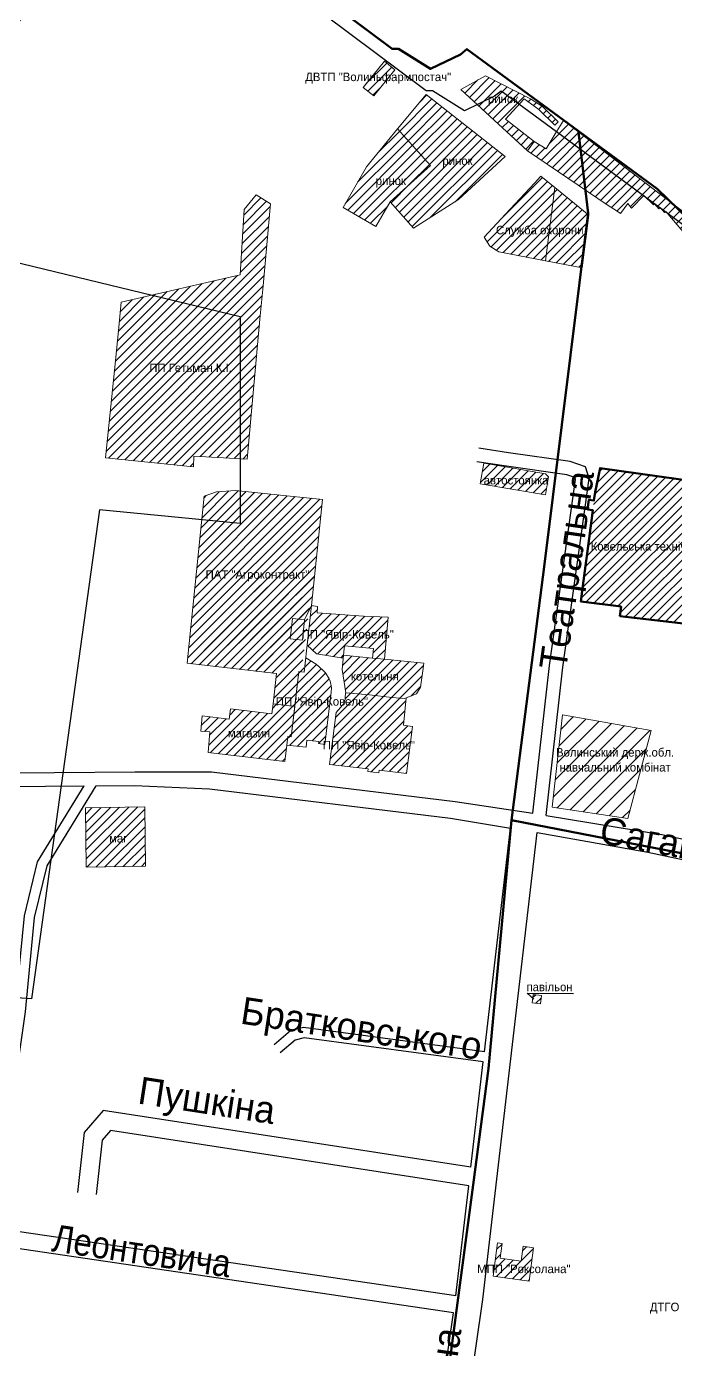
# Model space of a CAD drawing. Header units: millimetres. Extents: x 1378883 to 1389513, y 5662980 to 5673292.
# Drawn here: x 1384166 to 1384548, y 5667813 to 5668592 of the extents above; entities that cross this region are included whole.
import ezdxf
from ezdxf.enums import TextEntityAlignment as Align

# ---------------------------------------------------------------- set-up
doc = ezdxf.new("R2010")
doc.units = ezdxf.units.MM
doc.layers.add('_5Інше', color=252, linetype='Continuous', lineweight=25)
for name, color, linetype in [('вулиці', 7, 'Continuous'), ('ВулНазва', 7, 'Continuous'), ('КартаСкан', 252, 'Continuous'), ('район', 6, 'Continuous')]:
    doc.layers.add(name, color=color, linetype=linetype)
picture_1 = doc.add_image_def('image1.tif', size_in_pixel=(29607, 29619))
pattern_1 = [(45, (2.4066, 2.8008), (-2.6516504294, 2.6516504294), [])]

# ---------------------------------------------------------------- blocks, each defined once
blk = doc.blocks.new('ТуріяВодоох')
at = {"layer": '_5Інше', "color": 140}
blk.add_lwpolyline([(48682, 27510), (48729, 27348), (48132, 27408), (47610, 27124), (47504, 26544), (47282, 26450), (47208, 26336), (47222, 26234), (47363, 26200), (47363, 26078), (47280, 26086), (47240, 25798), (47150, 25804), (47109, 25544), (47065, 25543), (47056, 25444), (47121, 25294), (47100, 25160), (46916, 25122), (46917, 25059), (46964, 25058), (46928, 24645), (46824, 24304)], dxfattribs=at)
blk = doc.blocks.new('ЛвЗд')
at = {"layer": '_5Інше', "color": 204, "linetype": 'Continuous'}
for points in [[(47469.057, 26327.309), (47334.814, 26428.917)], [(47472.822, 26327.291), (47469.057, 26327.309)], [(47491.544, 26315.317), (47472.822, 26327.291)], [(47509.358, 26323.834), (47491.544, 26315.317)], [(47513.153, 26326.874), (47509.358, 26323.834)], [(47624.72, 26243.919), (47513.153, 26326.874)]]:
    blk.add_lwpolyline(points, dxfattribs=at)

msp = doc.modelspace()

# ---------------------------------------------------------------- hatches: boundary and pattern name
at = {"layer": 'вулиці', "lineweight": -2}
h = msp.add_hatch(dxfattribs=at)
h.set_pattern_fill('ANSI31', color=2, scale=30, style=0)
h.set_pattern_definition(pattern_1)
h.paths.add_polyline_path([(1384383, 5668566.66), (1384376.82, 5668571.69), (1384364.25, 5668556.26), (1384370.51, 5668551.38)])
h.paths.add_polyline_path([(1384316.66, 5668557.52), (1384429.58, 5668557.52), (1384429.58, 5668566.27), (1384316.66, 5668566.27)], flags=9)
h = msp.add_hatch(dxfattribs=at)
h.set_pattern_fill('ANSI31', color=2, scale=30, style=0)
h.set_pattern_definition(pattern_1)
h.paths.add_polyline_path([(1384441.71, 5668551.11), (1384445.48, 5668554.18), (1384456.15, 5668546.34), (1384459.17, 5668549.59), (1384467.8, 5668543.2), (1384477.2, 5668534.06), (1384479.16, 5668536.08), (1384469.85, 5668545.14), (1384462.84, 5668549.58), (1384436.44, 5668563.2), (1384421.75, 5668555.16), (1384431.53, 5668546.17)])
h.paths.add_polyline_path([(1384456.15, 5668546.34), (1384445.48, 5668554.18), (1384441.71, 5668551.11), (1384431.53, 5668546.17), (1384461.18, 5668518.92), (1384465, 5668524.34), (1384448.05, 5668537.64)])
h.paths.add_polyline_path([(1384434.21, 5668546.29), (1384459.21, 5668546.29), (1384459.21, 5668551.29), (1384434.21, 5668551.29)], flags=25)
h = msp.add_hatch(dxfattribs=at)
h.set_pattern_fill('ANSI31', color=2, scale=30, style=0)
h.set_pattern_definition(pattern_1)
h.paths.add_polyline_path([(1384380.27, 5668488.98), (1384394.03, 5668473.37), (1384420.52, 5668490.22), (1384447.97, 5668515.51), (1384401.39, 5668552.16), (1384384.42, 5668531.82), (1384403.86, 5668510.29)])
h.paths.add_polyline_path([(1384407.35, 5668509.77), (1384432.35, 5668509.77), (1384432.35, 5668514.77), (1384407.35, 5668514.77)], flags=24)
h = msp.add_hatch(dxfattribs=at)
h.set_pattern_fill('ANSI31', color=2, scale=30, style=0)
h.set_pattern_definition(pattern_1)
h.paths.add_polyline_path([(1384366.21, 5668509.41), (1384352.47, 5668485.64), (1384371.85, 5668474.43), (1384380.27, 5668488.98), (1384403.86, 5668510.29), (1384384.42, 5668531.82)])
h.paths.add_polyline_path([(1384368.09, 5668498.06), (1384393.09, 5668498.06), (1384393.09, 5668503.06), (1384368.09, 5668503.06)], flags=24)
h = msp.add_hatch(dxfattribs=at)
h.set_pattern_fill('ANSI31', color=2, scale=30, style=0)
h.set_pattern_definition(pattern_1)
h.paths.add_polyline_path([(1384679.89, 5668326.5), (1384685.66, 5668320.09), (1384693.54, 5668311.56), (1384694.8, 5668312.7), (1384697.59, 5668309.64), (1384703.24, 5668314.92), (1384703.44, 5668314.75), (1384717.62, 5668329.95), (1384631.81, 5668408.01), (1384633.28, 5668409.29), (1384554.93, 5668481.41), (1384482.35, 5668536.86), (1384477.34, 5668528.95), (1384472.08, 5668520.12), (1384465, 5668524.34), (1384461.18, 5668518.92), (1384508.6, 5668486.75), (1384513.3, 5668483.77), (1384515.86, 5668482), (1384520.19, 5668487.95), (1384522.35, 5668485.23), (1384529.61, 5668492.67), (1384535.2, 5668487.12), (1384535.91, 5668487.69), (1384538.39, 5668484.83), (1384539.28, 5668485.57), (1384541.83, 5668482.53), (1384542.62, 5668483.2), (1384562.79, 5668459.46), (1384564.46, 5668460.88), (1384615.17, 5668405.23), (1384621.01, 5668398.3), (1384619.17, 5668396.62), (1384618.77, 5668396.27), (1384629.38, 5668384.68), (1384630.43, 5668385.65), (1384633.14, 5668382.78), (1384632.35, 5668382.05), (1384635.15, 5668379.08), (1384634.8, 5668378.75), (1384643.11, 5668369.67), (1384643.69, 5668370.22), (1384648.84, 5668364.77), (1384650.65, 5668366.47), (1384653.44, 5668363.37), (1384651.68, 5668361.72), (1384654.57, 5668358.64), (1384652.05, 5668356.27), (1384652.82, 5668355.47), (1384656.24, 5668351.73)])
h = msp.add_hatch(dxfattribs=at)
h.set_pattern_fill('ANSI31', color=5, scale=30, style=0)
h.set_pattern_definition(pattern_1)
h.paths.add_polyline_path([(1384448.08, 5668481.59), (1384435.53, 5668468.09), (1384438.93, 5668462.86), (1384444.19, 5668459.47), (1384471.63, 5668454.15), (1384477.11, 5668497.31), (1384468.88, 5668504), (1384465.21, 5668499.81)])
h.paths.add_polyline_path([(1384471.63, 5668454.15), (1384493.28, 5668449.96), (1384497.18, 5668481.02), (1384477.11, 5668497.31)])
h.paths.add_polyline_path([(1384432.91, 5668467.9), (1384503.74, 5668467.9), (1384503.74, 5668475.4), (1384432.91, 5668475.4)], flags=9)
h = msp.add_hatch(dxfattribs=at)
h.set_pattern_fill('ANSI31', color=2, scale=30, style=0)
h.set_pattern_definition(pattern_1)
h.paths.add_polyline_path([(1384305.31, 5668439.41), (1384309.74, 5668487.73), (1384301.28, 5668492.93), (1384294.14, 5668484.35), (1384291.78, 5668445.92), (1384239.95, 5668433.95), (1384291.92, 5668421.42), (1384291.92, 5668337.42), (1384295.96, 5668337.18), (1384303.52, 5668419.78)])
h.paths.add_polyline_path([(1384291.92, 5668421.42), (1384239.95, 5668433.95), (1384221.83, 5668429.76), (1384220.35, 5668415.1), (1384218.13, 5668393.23), (1384212.56, 5668337.99), (1384264.28, 5668332.76), (1384264.53, 5668339.01), (1384291.92, 5668337.42)])
h.paths.add_polyline_path([(1384228.9, 5668387.29), (1384296.4, 5668387.29), (1384296.4, 5668394.79), (1384228.9, 5668394.79)], flags=9)
h = msp.add_hatch(dxfattribs=at)
h.set_pattern_fill('ANSI31', color=5, scale=30, style=0)
h.set_pattern_definition(pattern_1)
h.paths.add_polyline_path([(1384503.79, 5668332.07), (1384500.9, 5668317.93), (1384497.42, 5668290.55), (1384493.98, 5668265.63), (1384492.52, 5668253.35), (1384516.2, 5668250.39), (1384515.56, 5668244.68), (1384580.05, 5668237.37), (1384581.95, 5668239.16), (1384584.76, 5668264), (1384584.77, 5668263.99), (1384591.09, 5668319.79)])
h.paths.add_polyline_path([(1384479.67, 5668282.27), (1384602.17, 5668282.27), (1384602.17, 5668289.77), (1384479.67, 5668289.77)], flags=9)
h.paths.add_polyline_path([(1384487.12, 5668190.73), (1384509.69, 5668349.13), (1384485.93, 5668352.51), (1384463.36, 5668194.11)], flags=9)
h = msp.add_hatch(dxfattribs=at)
h.set_pattern_fill('ANSI31', color=2, scale=30, style=0)
h.set_pattern_definition(pattern_1)
h.paths.add_polyline_path([(1384471.66, 5668316.3), (1384473.41, 5668326.79), (1384471.68, 5668328.67), (1384449.28, 5668332.51), (1384435.33, 5668334.87), (1384433.28, 5668322.84)])
h.paths.add_polyline_path([(1384426.83, 5668322.35), (1384481.83, 5668322.35), (1384481.83, 5668327.35), (1384426.83, 5668327.35)], flags=9)
h = msp.add_hatch(dxfattribs=at)
h.set_pattern_fill('ANSI31', color=2, scale=30, style=0)
h.set_pattern_definition(pattern_1)
h.paths.add_polyline_path([(1384260.54, 5668217.02), (1384326.14, 5668209.44), (1384327.54, 5668220.97), (1384328.57, 5668230.71), (1384321.37, 5668231.48), (1384322.7, 5668243.4), (1384329.83, 5668242.57), (1384333.86, 5668251.05), (1384340.43, 5668313.61), (1384309.82, 5668316.74), (1384289.05, 5668318.86), (1384277.89, 5668317.97), (1384270.7, 5668315.39)])
h = msp.add_hatch(dxfattribs=at)
h.set_pattern_fill('ANSI31', color=2, scale=30, style=0)
h.set_pattern_definition(pattern_1)
h.paths.add_polyline_path([(1384340.43, 5668313.61), (1384309.82, 5668316.74), (1384291.92, 5668318.57), (1384291.92, 5668299.42), (1384276.97, 5668300.86), (1384336.06, 5668272.04)])
h.paths.add_polyline_path([(1384291.92, 5668318.57), (1384289.05, 5668318.86), (1384277.89, 5668317.97), (1384270.7, 5668315.39), (1384269.57, 5668304.47), (1384276.97, 5668300.86), (1384291.92, 5668299.42)])
h.paths.add_polyline_path([(1384269.57, 5668304.47), (1384269.28, 5668301.6), (1384276.97, 5668300.86)])
h.paths.add_polyline_path([(1384276.97, 5668300.86), (1384269.28, 5668301.6), (1384261.39, 5668225.27), (1384334.19, 5668254.19), (1384336.06, 5668272.04)])
h.paths.add_polyline_path([(1384266.87, 5668263.64), (1384337.18, 5668263.64), (1384337.18, 5668273.51), (1384266.87, 5668273.51)], flags=9)
h = msp.add_hatch(dxfattribs=at)
h.set_pattern_fill('ANSI31', color=2, scale=30, style=0)
h.set_pattern_definition(pattern_1)
h.paths.add_polyline_path([(1384329.83, 5668242.57), (1384332.39, 5668247.97), (1384333.1, 5668253.76), (1384261.39, 5668225.27), (1384260.54, 5668217.02), (1384313.31, 5668210.92), (1384313.22, 5668210.15), (1384328.22, 5668214.03), (1384332.39, 5668247.97)])
h = msp.add_hatch(dxfattribs=at)
h.set_pattern_fill('ANSI31', color=2, scale=30, style=0)
h.set_pattern_definition(pattern_1)
h.paths.add_polyline_path([(1384353.35, 5668227.36), (1384370.34, 5668225.82), (1384369.81, 5668219.96), (1384376.9, 5668219.37), (1384378.96, 5668244.22), (1384364.5, 5668244.78), (1384337.19, 5668246.71), (1384337.44, 5668250.41), (1384333.86, 5668251.05), (1384331.3, 5668227.78), (1384336.74, 5668222.66), (1384352.6, 5668220.09), (1384352.77, 5668221.72), (1384352.78, 5668221.72)])
h.paths.add_polyline_path([(1384317.27, 5668229.74), (1384393.1, 5668229.74), (1384393.1, 5668237.24), (1384317.27, 5668237.24)], flags=9)
h = msp.add_hatch(dxfattribs=at)
h.set_pattern_fill('ANSI31', color=2, scale=30, style=0)
h.set_pattern_definition(pattern_1)
h.paths.add_polyline_path([(1384345.49, 5668200.06), (1384345.58, 5668202.42), (1384345.45, 5668203.79), (1384345.16, 5668204.96), (1384344.63, 5668207.05), (1384344.29, 5668207.82), (1384342.04, 5668211.41), (1384340.77, 5668212.75), (1384336.6, 5668216.47), (1384330.46, 5668220.16), (1384329.54, 5668211.76), (1384326.47, 5668212.14), (1384321.81, 5668173.75), (1384319.9, 5668173.93), (1384319.33, 5668168.74), (1384330.65, 5668167.64), (1384331.15, 5668171.71), (1384338.11, 5668170.84), (1384337.97, 5668169.7), (1384341.73, 5668169.23)])
h.paths.add_polyline_path([(1384302.1, 5668190.16), (1384377.93, 5668190.16), (1384377.93, 5668197.66), (1384302.1, 5668197.66)], flags=9)
h = msp.add_hatch(dxfattribs=at)
h.set_pattern_fill('ANSI31', color=12, scale=30, style=0)
h.set_pattern_definition(pattern_1)
h.paths.add_polyline_path([(1384399.97, 5668217.08), (1384376.9, 5668219.37), (1384369.81, 5668219.96), (1384352.77, 5668221.72), (1384351.91, 5668213.28), (1384354.03, 5668199.63), (1384367.82, 5668198.39), (1384367.98, 5668198.38), (1384381.14, 5668196.86), (1384388.65, 5668196.21), (1384389.7, 5668196.65), (1384395.67, 5668198.99), (1384398.15, 5668203.02), (1384399.39, 5668212.5)])
h.paths.add_polyline_path([(1384356.2, 5668206.71), (1384386.13, 5668206.71), (1384386.13, 5668211.97), (1384356.2, 5668211.97)], flags=24)
h = msp.add_hatch(dxfattribs=at)
h.set_pattern_fill('ANSI31', color=2, scale=30, style=0)
h.set_pattern_definition(pattern_1)
h.paths.add_polyline_path([(1384326.47, 5668212.14), (1384329.54, 5668211.76), (1384329.83, 5668214.44), (1384313.22, 5668210.15), (1384311.24, 5668193.15), (1384323.98, 5668191.59)])
h.paths.add_polyline_path([(1384309.55, 5668188.88), (1384370.48, 5668188.88), (1384370.48, 5668198.93), (1384309.55, 5668198.93)], flags=9)
h = msp.add_hatch(dxfattribs=at)
h.set_pattern_fill('ANSI31', color=2, scale=30, style=0)
h.set_pattern_definition(pattern_1)
h.paths.add_polyline_path([(1384318.24, 5668159.11), (1384318.41, 5668160.65), (1384319.32, 5668168.74), (1384319.9, 5668173.93), (1384321.81, 5668173.75), (1384323.98, 5668191.59), (1384311.24, 5668193.15), (1384310.54, 5668187.19), (1384286.16, 5668190.1), (1384285.42, 5668184.15), (1384269.54, 5668186.05), (1384268.59, 5668177.02), (1384273.99, 5668176.55), (1384272.95, 5668164.45)])
h.paths.add_polyline_path([(1384280.02, 5668173.28), (1384314.19, 5668173.28), (1384314.19, 5668178.28), (1384280.02, 5668178.28)], flags=24)
h.paths.add_polyline_path([(1384302.1, 5668190.16), (1384377.93, 5668190.16), (1384377.93, 5668197.66), (1384302.1, 5668197.66)], flags=9)
h = msp.add_hatch(dxfattribs=at)
h.set_pattern_fill('ANSI31', color=2, scale=30, style=0)
h.set_pattern_definition(pattern_1)
h.paths.add_polyline_path([(1384353.97, 5668199.56), (1384353.58, 5668193.89), (1384348.3, 5668188.11), (1384344.54, 5668157.42), (1384367.28, 5668154.88), (1384367.09, 5668153.24), (1384373.46, 5668152.48), (1384373.66, 5668154.11), (1384389.77, 5668152.17), (1384393.34, 5668179.69), (1384388.05, 5668180.47), (1384389.7, 5668196.65), (1384388.65, 5668196.21), (1384381.14, 5668196.86), (1384367.98, 5668198.38)])
h.paths.add_polyline_path([(1384329.76, 5668164.45), (1384405.59, 5668164.45), (1384405.59, 5668171.95), (1384329.76, 5668171.95)], flags=9)
h.paths.add_polyline_path([(1384302.1, 5668190.16), (1384377.93, 5668190.16), (1384377.93, 5668197.66), (1384302.1, 5668197.66)], flags=9)
h = msp.add_hatch(dxfattribs=at)
h.set_pattern_fill('ANSI31', color=5, scale=50, style=0)
h.set_pattern_definition([(45, (2.4066, 2.801), (-4.4194173824, 4.4194173824), [])])
h.paths.add_polyline_path([(1384475.62, 5668132.34), (1384520.14, 5668125.5), (1384533.87, 5668177.36), (1384481.75, 5668186.56)])
h.paths.add_polyline_path([(1384466, 5668152.16), (1384559.34, 5668152.16), (1384559.34, 5668159.66), (1384466, 5668159.66)], flags=9)
h.paths.add_polyline_path([(1384465.8, 5668159.63), (1384559.55, 5668159.63), (1384559.55, 5668168.38), (1384465.8, 5668168.38)], flags=9)
h = msp.add_hatch(dxfattribs=at)
h.set_pattern_fill('ANSI31', color=2, scale=30, style=0)
h.set_pattern_definition(pattern_1)
h.paths.add_polyline_path([(1384236.18, 5668097.42), (1384235.68, 5668132.42), (1384200.68, 5668131.9), (1384201.19, 5668096.91)])
h.paths.add_polyline_path([(1384212.95, 5668111.41), (1384227.11, 5668111.41), (1384227.11, 5668116.41), (1384212.95, 5668116.41)], flags=24)
h = msp.add_hatch(dxfattribs=at)
h.set_pattern_fill('ANSI31', color=2, scale=30, style=0)
h.set_pattern_definition(pattern_1)
h.paths.add_polyline_path([(1384468.78, 5668016.34), (1384469.4, 5668021.31), (1384464.43, 5668021.92), (1384463.82, 5668016.96)])
h = msp.add_hatch(dxfattribs=at)
h.set_pattern_fill('ANSI31', color=5, scale=30, style=0)
h.set_pattern_definition(pattern_1)
h.paths.add_polyline_path([(1384462.06, 5667853.08), (1384464.52, 5667872.7), (1384458.59, 5667873.55), (1384457.41, 5667864.77), (1384444.92, 5667866.47), (1384446.12, 5667875.19), (1384443.51, 5667875.55), (1384440.8, 5667855.94)])
h.paths.add_polyline_path([(1384422.65, 5667856.43), (1384495.15, 5667856.43), (1384495.15, 5667863.93), (1384422.65, 5667863.93)], flags=9)
h = msp.add_hatch(dxfattribs=at)
h.set_pattern_fill('ANSI31', color=12, scale=30, style=0)
h.set_pattern_definition(pattern_1)
h.paths.add_polyline_path([(1384587.87, 5667848.15), (1384560.9, 5667849.08), (1384558.76, 5667825.2), (1384585.84, 5667825.2)])
h.paths.add_polyline_path([(1384585.84, 5667825.2), (1384558.76, 5667825.2), (1384558.64, 5667823.83), (1384585.61, 5667822.58)])
h.paths.add_polyline_path([(1384529.74, 5667832.31), (1384617.45, 5667832.31), (1384617.45, 5667842.11), (1384529.74, 5667842.11)], flags=9)

# ---------------------------------------------------------------- linework, layer by layer
at = {"layer": 'вулиці', "color": 7}
for points in [[(1384472.13, 5668127.42), (1384481.91, 5668214.67), (1384497.44, 5668325.88), (1384495.31, 5668332.66), (1384486.2, 5668335.95), (1384449.96, 5668340.98), (1384432.51, 5668343.69)], [(1384464.23, 5668128.68), (1384473.97, 5668215.67), (1384489.27, 5668325.2), (1384488.87, 5668326.48), (1384484.27, 5668328.14), (1384448.79, 5668333.07), (1384431.29, 5668335.79)], [(1383732.37, 5668145.55), (1383781.35, 5668145.79), (1383911.55, 5668148.42), (1384040.38, 5668151.47), (1384229.78, 5668153.09), (1384274.99, 5668153.05), (1384418.56, 5668135.59), (1384464.23, 5668128.68)], [(1383674.94, 5668084.84), (1383681.97, 5668100.73), (1383695.62, 5668115.4), (1383705.89, 5668124.27), (1383719.42, 5668132.53), (1383726.45, 5668136), (1383781.56, 5668137.79), (1383911.73, 5668140.42), (1384040.51, 5668143.47), (1384199.93, 5668144.83)], [(1384140.94, 5667884.85), (1384159.4, 5668012.34), (1384164.84, 5668068.28), (1384172.57, 5668100.03), (1384199.93, 5668144.83)], [(1384146.92, 5667884.28), (1384165.36, 5668011.62), (1384170.77, 5668067.27), (1384178.18, 5668097.7), (1384207, 5668144.89)], [(1384207, 5668144.89), (1384229.63, 5668145.09), (1384273.73, 5668143.04), (1384415.72, 5668125.7), (1384451.08, 5668119.87)], [(1384472.13, 5668127.42), (1384540.27, 5668116.16), (1384598.55, 5668103.65), (1384682.77, 5668087.18)], [(1384435.71, 5667988.17), (1384451.08, 5668119.87)], [(1384426.91, 5667787.5), (1384434.79, 5667842.22), (1384466.86, 5668117.24)], [(1384466.86, 5668117.24), (1384532, 5668105.72), (1384589.39, 5668093.53), (1384686.02, 5668074.52)], [(1384435.71, 5667988.17), (1384329.22, 5668002.45), (1384321.45, 5668000.54), (1384311.85, 5667992.22)], [(1384435.02, 5667982.21), (1384329.55, 5667996.35), (1384324.28, 5667995.06), (1384315.5, 5667987.45)], [(1384427.78, 5667920.15), (1384435.02, 5667982.21)], [(1384427.78, 5667920.15), (1384211.14, 5667953.46), (1384200.05, 5667940.64), (1384196.08, 5667905.21)], [(1384426.5, 5667909.22), (1384215.48, 5667941.66), (1384210.6, 5667936.02), (1384207.01, 5667903.99)], [(1384418.92, 5667844.29), (1384426.5, 5667909.22)], [(1384418.92, 5667844.29), (1384146.92, 5667884.28)], [(1384417.47, 5667834.39), (1384145.72, 5667874.35), (1384145.49, 5667874.37)], [(1384363.48, 5667589.23), (1384382.09, 5667596.08), (1384391.24, 5667652.09), (1384417.5, 5667834.39)]]:
    msp.add_lwpolyline(points, dxfattribs=at)
at = {"layer": 'вулиці', "color": 7, "lineweight": -2}
msp.add_lwpolyline([(1384464.72, 5668019.21), (1384460.88, 5668022.64), (1384488.12, 5668022.47)], dxfattribs=at)
at = {"layer": 'ВулНазва', "color": 7, "lineweight": 9}
for points in [[(1384364.25, 5668556.26), (1384376.82, 5668571.69), (1384383, 5668566.66), (1384370.51, 5668551.38), (1384364.25, 5668556.26)], [(1384461.18, 5668518.92), (1384421.75, 5668555.16), (1384436.44, 5668563.2), (1384462.84, 5668549.58), (1384469.85, 5668545.14), (1384479.16, 5668536.08), (1384477.2, 5668534.06), (1384467.8, 5668543.2), (1384459.17, 5668549.59), (1384448.05, 5668537.64), (1384465, 5668524.34), (1384461.18, 5668518.92)], [(1384447.97, 5668515.51), (1384420.52, 5668490.22), (1384394.03, 5668473.37), (1384380.27, 5668488.98), (1384403.86, 5668510.29), (1384384.42, 5668531.82), (1384401.39, 5668552.16), (1384447.97, 5668515.51)], [(1384384.42, 5668531.82), (1384403.86, 5668510.29), (1384380.27, 5668488.98), (1384371.85, 5668474.43), (1384352.47, 5668485.64), (1384366.21, 5668509.41), (1384384.42, 5668531.82)], [(1384477.11, 5668497.31), (1384471.63, 5668454.15), (1384444.19, 5668459.47), (1384438.93, 5668462.86), (1384435.53, 5668468.09), (1384448.08, 5668481.59), (1384465.21, 5668499.81), (1384468.88, 5668504), (1384477.11, 5668497.31)], [(1384309.74, 5668487.73), (1384305.31, 5668439.41), (1384303.52, 5668419.78), (1384295.96, 5668337.18), (1384264.53, 5668339.01), (1384264.28, 5668332.76), (1384212.56, 5668337.99), (1384218.13, 5668393.23), (1384220.35, 5668415.1), (1384221.83, 5668429.76), (1384291.78, 5668445.92), (1384294.14, 5668484.35), (1384301.28, 5668492.93), (1384309.74, 5668487.73)], [(1384477.11, 5668497.31), (1384497.18, 5668481.02), (1384493.28, 5668449.96), (1384471.63, 5668454.15), (1384477.11, 5668497.31)], [(1384435.33, 5668334.87), (1384449.28, 5668332.51), (1384471.68, 5668328.67), (1384473.41, 5668326.79), (1384471.66, 5668316.3), (1384433.28, 5668322.84), (1384435.33, 5668334.87)], [(1384270.7, 5668315.39), (1384277.89, 5668317.97), (1384289.05, 5668318.86), (1384309.82, 5668316.74), (1384340.43, 5668313.61), (1384333.86, 5668251.05), (1384329.83, 5668242.57), (1384322.7, 5668243.4), (1384321.37, 5668231.48), (1384328.57, 5668230.71), (1384329.83, 5668242.57), (1384333.86, 5668251.05), (1384329.54, 5668211.76), (1384326.47, 5668212.14), (1384323.98, 5668191.59), (1384311.24, 5668193.15), (1384313.31, 5668210.92), (1384260.54, 5668217.02), (1384270.7, 5668315.39)], [(1384333.86, 5668251.05), (1384337.44, 5668250.41), (1384337.19, 5668246.71), (1384364.5, 5668244.78), (1384378.96, 5668244.22), (1384376.9, 5668219.37), (1384369.81, 5668219.96), (1384370.34, 5668225.82), (1384353.35, 5668227.36), (1384352.61, 5668220.09), (1384336.74, 5668222.66), (1384331.3, 5668227.78), (1384333.86, 5668251.05)], [(1384319.33, 5668168.74), (1384319.9, 5668173.93), (1384321.81, 5668173.75), (1384326.47, 5668212.14), (1384329.54, 5668211.76), (1384330.46, 5668220.16), (1384336.6, 5668216.47), (1384340.77, 5668212.75), (1384342.04, 5668211.41), (1384344.29, 5668207.82), (1384344.63, 5668207.05), (1384345.16, 5668204.96), (1384345.45, 5668203.79), (1384345.58, 5668202.42), (1384345.49, 5668200.06), (1384341.73, 5668169.23), (1384337.97, 5668169.7), (1384338.11, 5668170.84), (1384331.15, 5668171.71), (1384330.65, 5668167.64), (1384319.33, 5668168.74)], [(1384369.81, 5668219.96), (1384376.9, 5668219.37), (1384399.97, 5668217.08), (1384399.39, 5668212.5), (1384398.15, 5668203.02), (1384395.67, 5668198.99), (1384389.7, 5668196.65), (1384388.65, 5668196.21), (1384381.1, 5668196.86), (1384367.97, 5668198.38), (1384354.03, 5668199.63), (1384351.91, 5668213.28), (1384352.77, 5668221.72), (1384369.81, 5668219.96)], [(1384353.97, 5668199.56), (1384367.98, 5668198.38), (1384381.14, 5668196.86), (1384388.65, 5668196.21), (1384389.7, 5668196.65), (1384388.05, 5668180.47), (1384393.34, 5668179.69), (1384389.77, 5668152.17), (1384373.66, 5668154.11), (1384373.46, 5668152.48), (1384367.09, 5668153.24), (1384367.28, 5668154.88), (1384344.54, 5668157.42), (1384348.3, 5668188.11), (1384353.58, 5668193.89), (1384353.97, 5668199.56)], [(1384272.95, 5668164.45), (1384273.99, 5668176.55), (1384268.59, 5668177.02), (1384269.54, 5668186.05), (1384285.42, 5668184.15), (1384286.16, 5668190.1), (1384310.54, 5668187.19), (1384311.24, 5668193.15), (1384323.98, 5668191.59), (1384321.81, 5668173.75), (1384319.9, 5668173.93), (1384319.32, 5668168.74), (1384318.41, 5668160.65), (1384318.24, 5668159.11), (1384272.95, 5668164.45)], [(1384200.68, 5668131.9), (1384235.68, 5668132.42), (1384236.18, 5668097.42), (1384201.19, 5668096.91), (1384200.68, 5668131.9)], [(1384464.43, 5668021.92), (1384469.4, 5668021.31), (1384468.78, 5668016.34), (1384463.82, 5668016.96), (1384464.43, 5668021.92)], [(1384446.12, 5667875.19), (1384444.92, 5667866.47), (1384457.41, 5667864.77), (1384458.59, 5667873.55), (1384464.52, 5667872.7), (1384462.06, 5667853.08), (1384440.8, 5667855.94), (1384443.51, 5667875.55), (1384446.12, 5667875.19)]]:
    msp.add_lwpolyline(points, close=True, dxfattribs=at)
for points in [[(1384562.79, 5668459.46), (1384542.62, 5668483.2), (1384541.83, 5668482.53), (1384539.28, 5668485.57), (1384538.39, 5668484.83), (1384535.91, 5668487.69), (1384535.2, 5668487.12), (1384529.61, 5668492.67), (1384522.35, 5668485.23), (1384520.19, 5668487.95), (1384515.86, 5668482), (1384513.3, 5668483.77), (1384508.6, 5668486.75), (1384461.18, 5668518.92), (1384465, 5668524.34), (1384472.08, 5668520.12), (1384477.34, 5668528.95), (1384482.35, 5668536.86), (1384554.93, 5668481.41)], [(1384481.75, 5668186.56), (1384533.87, 5668177.36), (1384520.14, 5668125.5), (1384475.62, 5668132.34), (1384481.75, 5668186.56)]]:
    msp.add_lwpolyline(points, dxfattribs=at)
at = {"layer": 'ВулНазва', "color": 6, "lineweight": 70}
msp.add_lwpolyline([(1384515.56, 5668244.68), (1384516.2, 5668250.39), (1384492.52, 5668253.35), (1384493.98, 5668265.63), (1384497.42, 5668290.55), (1384499.54, 5668307.26), (1384496.46, 5668307.66), (1384497.17, 5668313.27), (1384500.25, 5668312.87), (1384500.89, 5668317.88), (1384503.79, 5668332.07), (1384584.95, 5668320.66), (1384591.1, 5668319.96), (1384581.73, 5668237.18), (1384515.56, 5668244.68)], close=True, dxfattribs=at)
at = {"layer": 'район', "color": 6, "lineweight": 100}
msp.add_line((1384246.5, 5668679.83), (1384365.07, 5668591.18), dxfattribs=at)
for points in [[(1384674.67, 5667755.79), (1384693.15, 5668077.58), (1384451.67, 5668124.65), (1384470.84, 5668273.84), (1384496.77, 5668482.12), (1384491.27, 5668528.4), (1384491.01, 5668530.68), (1384425.43, 5668578.84), (1384421.66, 5668575.78), (1384403.89, 5668567.16), (1384385.1, 5668579.02), (1384381.33, 5668579.02), (1384246.5, 5668679.83)], [(1385060.73, 5667913.72), (1384944.1, 5668041.22), (1384935.5, 5668050.77), (1384918.38, 5668072.94), (1384862.06, 5668133.46), (1384888.83, 5668157.12), (1384854.82, 5668201.51), (1384776.45, 5668281.25), (1384762.7, 5668293.29), (1384723.84, 5668324.82), (1384719.46, 5668320.17), (1384537.49, 5668496.54), (1384425.43, 5668578.84), (1384421.66, 5668575.78), (1384403.89, 5668567.16), (1384385.1, 5668579.02), (1384381.33, 5668579.02), (1384365.07, 5668591.18)], [(1384451.67, 5668124.65), (1384438.11, 5667978.36), (1384429.06, 5667909.76), (1384419.11, 5667834.35), (1384411.79, 5667779.2), (1384399.7, 5667691.84), (1384378.15, 5667577.53), (1384374.12, 5667579.87), (1384335.06, 5667595.76), (1384286.35, 5667608.47), (1384106.73, 5667636.97), (1384004.01, 5667653.27)]]:
    msp.add_lwpolyline(points, dxfattribs=at)

# ---------------------------------------------------------------- block references
at = {"layer": 'вулиці', "color": 7}
msp.add_blockref('ТуріяВодоох', (1336928.92, 5642221.42), dxfattribs=at)
at = {"layer": 'ВулНазва', "color": 7, "lineweight": 9, "rotation": 0.3369352804470327}
msp.add_blockref('ЛвЗд', (1337087.97, 5641948.35), dxfattribs=at)

# ---------------------------------------------------------------- texts
at = {"layer": 'ВулНазва', "color": 7, "lineweight": 9}
for s, p in [('ДВТП "Волиньфармпостач"', (1384373.12, 5668561.89)), ('ринок', (1384446.71, 5668548.79)), ('ринок', (1384419.85, 5668512.27)), ('ринок', (1384380.59, 5668500.56)), ('Служба охорони', (1384468.33, 5668471.65)), ('ПП Гетьман К.І.', (1384262.65, 5668391.04)), ('автостоянка', (1384454.33, 5668324.85)), ('Ковельська технічна школа', (1384540.92, 5668286.02)), ('ПАТ "Агроконтракт"', (1384302.03, 5668268.58)), ('ПП "Явір-Ковель"', (1384355.18, 5668233.49)), ('котельня', (1384371.16, 5668209.34)), ('ПП "Явір-Ковель"', (1384340.01, 5668193.91)), ('магазин', (1384297.1, 5668175.78)), ('ПП "Явір-Ковель"', (1384367.67, 5668168.2)), ('Волинський держ.обл.', (1384512.67, 5668164)), ('навчальний комбінат', (1384512.67, 5668155.91)), ('маг', (1384220.03, 5668113.91)), ('павільон', (1384474.07, 5668026.41)), ('МПП "Роксолана"', (1384458.9, 5667860.18)), ('ДТГО "Лвівська залзниця"', (1384573.6, 5667837.21))]:
    msp.add_text(s, height=5, dxfattribs=at).set_placement(p, align=Align.MIDDLE)
at = {"layer": 'ВулНазва', "color": 1, "lineweight": 9}
for s, rotation, p in [('Театральна', 81.89291, (1384486.53, 5668271.62)), ('Сагайдачного', 349.46363, (1384571.7, 5668104.88)), ('Братковського', 351.35397, (1384362.98, 5667999.59)), ('Пушкіна', 351.25831, (1384271.99, 5667957.54)), ('Театральна', 81.89291, (1384408.42, 5667766.79))]:
    msp.add_text(s, height=16, rotation=rotation, dxfattribs=at).set_placement(p, align=Align.MIDDLE)
at = {"layer": 'ВулНазва', "color": 1, "lineweight": 9, "width": 0.9}
msp.add_text('Леонтовича', height=16, rotation=351.53083, dxfattribs=at).set_placement((1384233.88, 5667870.74), align=Align.MIDDLE)

# ---------------------------------------------------------------- pictures from other files: only their frames are drawn
at = {"layer": 'КартаСкан'}
image = msp.add_image(picture_1, insert=(1378952.03, 5663192.31), size_in_units=(10026.9, 10030.97), rotation=0.395435, dxfattribs=at)
image.dxf.flags = 15

doc.saveas('drawing.dxf')
